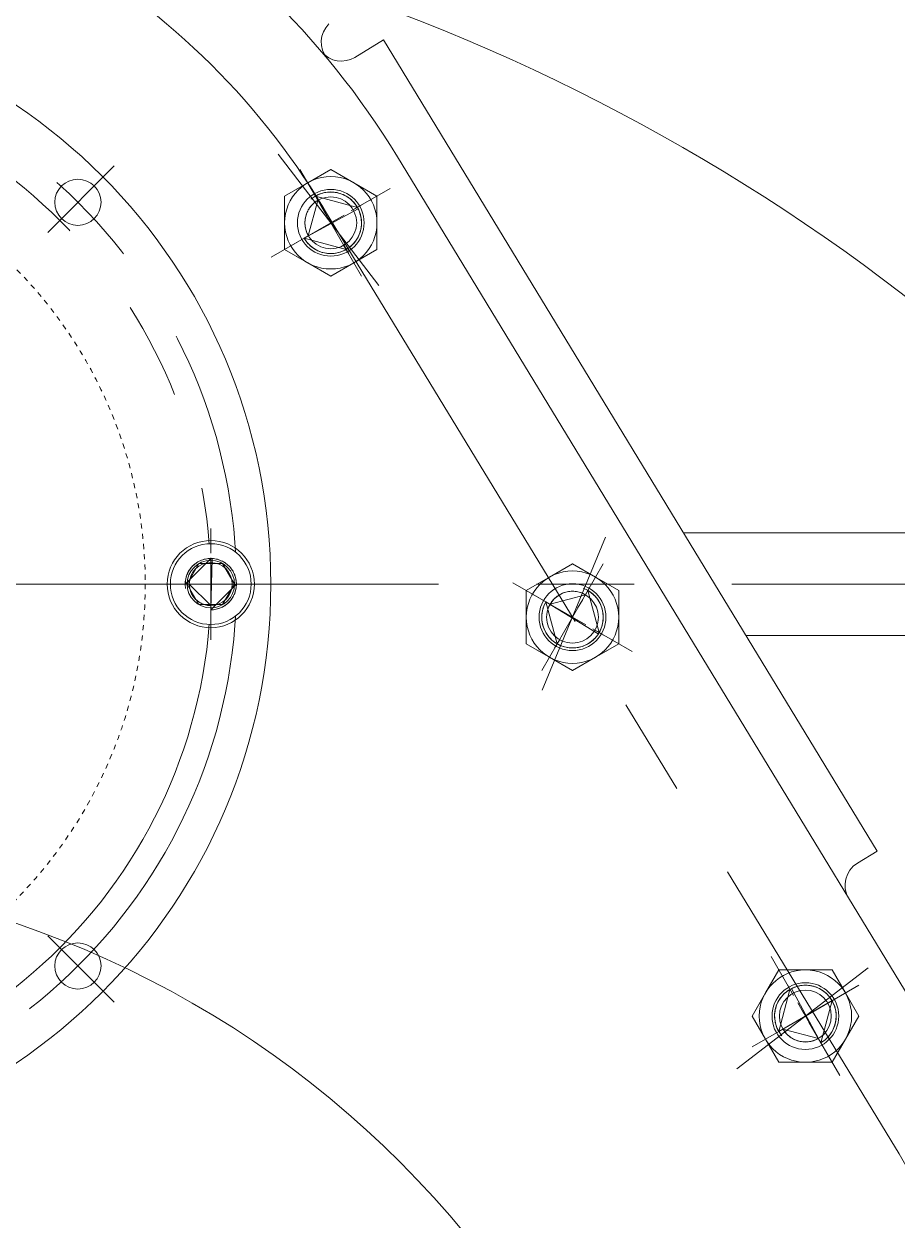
# Model space of a CAD drawing. Header units: inches. Extents: x 0 to 26418, y 0 to 20128.
# Drawn here: x 4127.4 to 4297.5, y 3852.9 to 4085.9 of the extents above; entities that cross this region are included whole.
import ezdxf

# ---------------------------------------------------------------- set-up
doc = ezdxf.new("R2010")
doc.units = ezdxf.units.IN
doc.header["$MEASUREMENT"] = 0
doc.set_wipeout_variables(frame=1)
for name, pattern in [('ACAD_ISO02W100', [15, 12, -3]), ('CENTER', [50.8, 31.75, -6.35, 6.35, -6.35]), ('点画线', [18, 12, -2, 2, -2]), ('虚线', [2, 1, -1])]:
    doc.linetypes.add(name, pattern=pattern)
for name, color, linetype, lineweight in [('CAXA1', 5, 'CENTER', 5), ('EB0', 7, 'Continuous', 5), ('中心线层', 5, 'CENTER', 5), ('细实线层', 7, 'Continuous', 5), ('虚线层', 6, 'ACAD_ISO02W100', 5)]:
    doc.layers.add(name, color=color, linetype=linetype, lineweight=lineweight)

msp = doc.modelspace()

# ---------------------------------------------------------------- linework, layer by layer
at = {"color": 7, "lineweight": 5}
for p, q in [((4197.41, 4082.8), (4191.82, 4079.39)), ((4197.41, 4082.8), (4293.61, 3924.77)), ((4200.18, 4059.99), (4311.22, 3877.59)), ((4187.16, 4057.56), (4178.16, 4052.36)), ((4182.66, 4054.96), (4187.16, 4057.56)), ((4187.16, 4057.56), (4187.16, 4057.56)), ((4187.16, 4057.56), (4191.66, 4054.96)), ((4196.16, 4052.36), (4187.16, 4057.56)), ((4178.16, 4052.36), (4182.66, 4054.96)), ((4182.66, 4054.96), (4182.66, 4054.96)), ((4191.66, 4054.96), (4191.66, 4054.96)), ((4191.66, 4054.96), (4196.16, 4052.36)), ((4178.16, 4047.17), (4178.16, 4052.36)), ((4178.16, 4052.36), (4178.16, 4052.36)), ((4178.16, 4052.36), (4178.16, 4041.97)), ((4184.44, 4052.51), (4184.16, 4052.36)), ((4184.63, 4051.54), (4184.16, 4052.36)), ((4184.16, 4052.36), (4192.36, 4050.17)), ((4184.16, 4052.36), (4190.16, 4041.97)), ((4184.72, 4052.65), (4184.44, 4052.51)), ((4185.01, 4052.77), (4184.72, 4052.65)), ((4185.31, 4052.87), (4185.01, 4052.77)), ((4185.61, 4052.96), (4185.31, 4052.87)), ((4185.91, 4053.04), (4185.61, 4052.96)), ((4186.22, 4053.09), (4185.91, 4053.04)), ((4186.53, 4053.13), (4186.22, 4053.09)), ((4186.85, 4053.16), (4186.53, 4053.13)), ((4187.16, 4053.17), (4186.85, 4053.16)), ((4187.47, 4053.16), (4187.16, 4053.17)), ((4187.79, 4053.13), (4187.47, 4053.16)), ((4188.1, 4053.09), (4187.79, 4053.13)), ((4188.41, 4053.04), (4188.1, 4053.09)), ((4188.71, 4052.96), (4188.41, 4053.04)), ((4189.01, 4052.87), (4188.71, 4052.96)), ((4189.31, 4052.77), (4189.01, 4052.87)), ((4189.6, 4052.65), (4189.31, 4052.77)), ((4189.88, 4052.51), (4189.6, 4052.65)), ((4190.16, 4052.36), (4189.88, 4052.51)), ((4190.43, 4052.2), (4190.16, 4052.36)), ((4190.69, 4052.02), (4190.43, 4052.2)), ((4190.94, 4051.83), (4190.69, 4052.02)), ((4191.18, 4051.62), (4190.94, 4051.83)), ((4196.16, 4052.36), (4196.16, 4052.36)), ((4196.16, 4052.36), (4196.16, 4047.17)), ((4196.16, 4041.97), (4196.16, 4052.36)), ((4192.51, 4049.89), (4181.96, 4044.17)), ((4182.66, 4049.46), (4182.54, 4049.22)), ((4182.78, 4049.69), (4182.66, 4049.46)), ((4182.78, 4044.64), (4184.63, 4051.54)), ((4182.78, 4044.64), (4184.63, 4051.54)), ((4182.92, 4049.92), (4182.78, 4049.69)), ((4183.07, 4050.14), (4182.92, 4049.92)), ((4183.23, 4050.35), (4183.07, 4050.14)), ((4183.41, 4050.55), (4183.23, 4050.35)), ((4183.59, 4050.74), (4183.41, 4050.55)), ((4183.78, 4050.92), (4183.59, 4050.74)), ((4183.98, 4051.09), (4183.78, 4050.92)), ((4184.19, 4051.25), (4183.98, 4051.09)), ((4184.41, 4051.4), (4184.19, 4051.25)), ((4184.63, 4051.54), (4184.41, 4051.4)), ((4191.4, 4051.41), (4191.18, 4051.62)), ((4191.62, 4051.18), (4191.4, 4051.41)), ((4191.82, 4050.94), (4191.62, 4051.18)), ((4192.01, 4050.69), (4191.82, 4050.94)), ((4192.19, 4050.43), (4192.01, 4050.69)), ((4192.36, 4050.17), (4192.19, 4050.43)), ((4192.64, 4049.61), (4192.51, 4049.89)), ((4192.76, 4049.32), (4192.64, 4049.61)), ((4178.16, 4041.97), (4178.16, 4047.17)), ((4178.16, 4047.17), (4178.16, 4047.17)), ((4182.14, 4047.69), (4182.11, 4047.43)), ((4182.11, 4047.43), (4182.11, 4047.17)), ((4182.11, 4047.17), (4182.11, 4046.9)), ((4182.17, 4047.96), (4182.14, 4047.69)), ((4182.22, 4048.22), (4182.17, 4047.96)), ((4182.28, 4048.47), (4182.22, 4048.22)), ((4182.36, 4048.73), (4182.28, 4048.47)), ((4182.44, 4048.98), (4182.36, 4048.73)), ((4182.54, 4049.22), (4182.44, 4048.98)), ((4192.87, 4049.02), (4192.76, 4049.32)), ((4192.96, 4048.72), (4192.87, 4049.02)), ((4193.03, 4048.41), (4192.96, 4048.72)), ((4193.09, 4048.1), (4193.03, 4048.41)), ((4193.13, 4047.79), (4193.09, 4048.1)), ((4193.15, 4047.48), (4193.13, 4047.79)), ((4193.16, 4047.17), (4193.15, 4047.48)), ((4193.15, 4046.85), (4193.16, 4047.17)), ((4196.16, 4047.17), (4196.16, 4047.17)), ((4196.16, 4047.17), (4196.16, 4041.97)), ((4182.11, 4046.9), (4182.14, 4046.64)), ((4182.14, 4046.64), (4182.17, 4046.38)), ((4182.17, 4046.38), (4182.22, 4046.12)), ((4182.22, 4046.12), (4182.28, 4045.86)), ((4182.28, 4045.86), (4182.36, 4045.6)), ((4182.36, 4045.6), (4182.44, 4045.36)), ((4182.44, 4045.36), (4182.54, 4045.11)), ((4182.54, 4045.11), (4182.66, 4044.87)), ((4182.66, 4044.87), (4182.78, 4044.64)), ((4192.51, 4044.44), (4192.64, 4044.73)), ((4192.64, 4044.73), (4192.76, 4045.02)), ((4192.76, 4045.02), (4192.87, 4045.31)), ((4192.87, 4045.31), (4192.96, 4045.61)), ((4192.96, 4045.61), (4193.03, 4045.92)), ((4193.03, 4045.92), (4193.09, 4046.23)), ((4193.09, 4046.23), (4193.13, 4046.54)), ((4193.13, 4046.54), (4193.15, 4046.85)), ((4181.96, 4044.17), (4182.78, 4044.64)), ((4181.96, 4044.17), (4182.13, 4043.9)), ((4190.16, 4041.97), (4181.96, 4044.17)), ((4182.13, 4043.9), (4182.31, 4043.64)), ((4182.31, 4043.64), (4182.5, 4043.39)), ((4182.5, 4043.39), (4182.7, 4043.15)), ((4182.7, 4043.15), (4182.92, 4042.92)), ((4182.92, 4042.92), (4183.15, 4042.71)), ((4183.15, 4042.71), (4183.38, 4042.5)), ((4183.38, 4042.5), (4183.63, 4042.31)), ((4190.69, 4042.31), (4190.94, 4042.5)), ((4190.94, 4042.5), (4191.18, 4042.71)), ((4191.18, 4042.71), (4191.4, 4042.92)), ((4191.4, 4042.92), (4191.62, 4043.15)), ((4191.62, 4043.15), (4191.82, 4043.39)), ((4191.82, 4043.39), (4192.01, 4043.64)), ((4192.01, 4043.64), (4192.19, 4043.9)), ((4192.19, 4043.9), (4192.36, 4044.17)), ((4192.36, 4044.17), (4192.51, 4044.44)), ((4182.66, 4039.37), (4178.16, 4041.97)), ((4178.16, 4041.97), (4178.16, 4041.97)), ((4178.16, 4041.97), (4187.16, 4036.77)), ((4183.63, 4042.31), (4183.89, 4042.13)), ((4183.89, 4042.13), (4184.16, 4041.97)), ((4184.16, 4041.97), (4184.44, 4041.82)), ((4184.44, 4041.82), (4184.72, 4041.68)), ((4184.72, 4041.68), (4185.01, 4041.56)), ((4185.01, 4041.56), (4185.31, 4041.46)), ((4185.31, 4041.46), (4185.61, 4041.37)), ((4185.61, 4041.37), (4185.91, 4041.3)), ((4185.91, 4041.3), (4186.22, 4041.24)), ((4186.22, 4041.24), (4186.53, 4041.2)), ((4186.53, 4041.2), (4186.85, 4041.17)), ((4186.85, 4041.17), (4187.16, 4041.17)), ((4187.16, 4036.77), (4196.16, 4041.97)), ((4187.16, 4041.17), (4187.47, 4041.17)), ((4187.47, 4041.17), (4187.79, 4041.2)), ((4187.79, 4041.2), (4188.1, 4041.24)), ((4188.1, 4041.24), (4188.41, 4041.3)), ((4188.41, 4041.3), (4188.71, 4041.37)), ((4188.71, 4041.37), (4189.01, 4041.46)), ((4189.01, 4041.46), (4189.31, 4041.56)), ((4189.31, 4041.56), (4189.6, 4041.68)), ((4189.6, 4041.68), (4189.88, 4041.82)), ((4189.88, 4041.82), (4190.16, 4041.97)), ((4190.16, 4041.97), (4190.43, 4042.13)), ((4190.43, 4042.13), (4190.69, 4042.31)), ((4196.16, 4041.97), (4191.66, 4039.37)), ((4196.16, 4041.97), (4196.16, 4041.97)), ((4187.16, 4036.77), (4182.66, 4039.37)), ((4182.66, 4039.37), (4182.66, 4039.37)), ((4191.66, 4039.37), (4187.16, 4036.77)), ((4187.16, 4036.77), (4187.16, 4036.77)), ((4463.15, 3986.79), (4255.86, 3986.79)), ((4234.26, 3980.75), (4225.26, 3975.55)), ((4229.76, 3978.15), (4234.26, 3980.75)), ((4234.26, 3980.75), (4234.26, 3980.75)), ((4234.26, 3980.75), (4238.76, 3978.15)), ((4243.26, 3975.55), (4234.26, 3980.75)), ((4225.26, 3975.55), (4229.76, 3978.15)), ((4229.76, 3978.15), (4229.76, 3978.15)), ((4238.76, 3978.15), (4238.76, 3978.15)), ((4238.76, 3978.15), (4243.26, 3975.55)), ((4225.26, 3970.35), (4225.26, 3975.55)), ((4225.26, 3975.55), (4225.26, 3975.55)), ((4225.26, 3975.55), (4225.26, 3965.16)), ((4237.26, 3975.55), (4231.26, 3965.16)), ((4231.97, 3974.86), (4231.74, 3974.73)), ((4232.21, 3974.97), (4231.97, 3974.86)), ((4232.45, 3975.07), (4232.21, 3974.97)), ((4232.7, 3975.16), (4232.45, 3975.07)), ((4232.95, 3975.23), (4232.7, 3975.16)), ((4233.21, 3975.3), (4232.95, 3975.23)), ((4233.47, 3975.34), (4233.21, 3975.3)), ((4233.73, 3975.38), (4233.47, 3975.34)), ((4234, 3975.4), (4233.73, 3975.38)), ((4234.26, 3975.41), (4234, 3975.4)), ((4234.53, 3975.4), (4234.26, 3975.41)), ((4234.79, 3975.38), (4234.53, 3975.4)), ((4235.05, 3975.34), (4234.79, 3975.38)), ((4235.31, 3975.3), (4235.05, 3975.34)), ((4235.57, 3975.23), (4235.31, 3975.3)), ((4235.82, 3975.16), (4235.57, 3975.23)), ((4236.07, 3975.07), (4235.82, 3975.16)), ((4236.32, 3974.97), (4236.07, 3975.07)), ((4236.56, 3974.86), (4236.32, 3974.97)), ((4236.79, 3974.73), (4236.56, 3974.86)), ((4236.79, 3974.73), (4237.26, 3975.55)), ((4237.26, 3975.55), (4239.46, 3967.35)), ((4237.53, 3975.39), (4237.26, 3975.55)), ((4237.79, 3975.21), (4237.53, 3975.39)), ((4238.04, 3975.02), (4237.79, 3975.21)), ((4238.28, 3974.81), (4238.04, 3975.02)), ((4238.5, 3974.6), (4238.28, 3974.81)), ((4243.26, 3975.55), (4243.26, 3975.55)), ((4243.26, 3975.55), (4243.26, 3970.35)), ((4243.26, 3965.16), (4243.26, 3975.55)), ((4228.66, 3972.5), (4228.56, 3972.21)), ((4228.78, 3972.79), (4228.66, 3972.5)), ((4228.92, 3973.08), (4228.78, 3972.79)), ((4229.07, 3973.35), (4228.92, 3973.08)), ((4231.26, 3965.16), (4229.07, 3973.35)), ((4229.07, 3973.35), (4229.89, 3972.88)), ((4239.29, 3967.09), (4229.07, 3973.35)), ((4229.89, 3972.88), (4236.79, 3974.73)), ((4229.89, 3972.88), (4236.79, 3974.73)), ((4230.02, 3973.11), (4229.89, 3972.88)), ((4230.17, 3973.32), (4230.02, 3973.11)), ((4230.34, 3973.53), (4230.17, 3973.32)), ((4230.51, 3973.73), (4230.34, 3973.53)), ((4230.69, 3973.93), (4230.51, 3973.73)), ((4230.88, 3974.11), (4230.69, 3973.93)), ((4231.08, 3974.28), (4230.88, 3974.11)), ((4231.29, 3974.44), (4231.08, 3974.28)), ((4231.51, 3974.59), (4231.29, 3974.44)), ((4231.74, 3974.73), (4231.51, 3974.59)), ((4238.72, 3974.37), (4238.5, 3974.6)), ((4238.93, 3974.13), (4238.72, 3974.37)), ((4239.12, 3973.88), (4238.93, 3974.13)), ((4239.29, 3973.62), (4239.12, 3973.88)), ((4239.46, 3973.35), (4239.29, 3973.62)), ((4239.61, 3973.08), (4239.46, 3973.35)), ((4239.74, 3972.79), (4239.61, 3973.08)), ((4239.86, 3972.5), (4239.74, 3972.79)), ((4239.97, 3972.21), (4239.86, 3972.5)), ((4225.26, 3965.16), (4225.26, 3970.35)), ((4225.26, 3970.35), (4225.26, 3970.35)), ((4228.27, 3970.67), (4228.26, 3970.35)), ((4228.26, 3970.35), (4228.27, 3970.04)), ((4228.3, 3970.98), (4228.27, 3970.67)), ((4228.34, 3971.29), (4228.3, 3970.98)), ((4228.39, 3971.6), (4228.34, 3971.29)), ((4228.47, 3971.91), (4228.39, 3971.6)), ((4228.56, 3972.21), (4228.47, 3971.91)), ((4240.06, 3971.91), (4239.97, 3972.21)), ((4240.13, 3971.6), (4240.06, 3971.91)), ((4240.19, 3971.29), (4240.13, 3971.6)), ((4240.23, 3970.98), (4240.19, 3971.29)), ((4240.25, 3970.67), (4240.23, 3970.98)), ((4240.26, 3970.35), (4240.25, 3970.67)), ((4240.25, 3970.04), (4240.26, 3970.35)), ((4243.26, 3970.35), (4243.26, 3970.35)), ((4243.26, 3970.35), (4243.26, 3965.16)), ((4228.27, 3970.04), (4228.3, 3969.73)), ((4228.3, 3969.73), (4228.34, 3969.41)), ((4228.34, 3969.41), (4228.39, 3969.11)), ((4228.39, 3969.11), (4228.47, 3968.8)), ((4228.47, 3968.8), (4228.56, 3968.5)), ((4228.56, 3968.5), (4228.66, 3968.2)), ((4228.66, 3968.2), (4228.78, 3967.91)), ((4228.78, 3967.91), (4228.92, 3967.63)), ((4239.61, 3967.63), (4239.74, 3967.91)), ((4239.74, 3967.91), (4239.86, 3968.2)), ((4239.86, 3968.2), (4239.97, 3968.5)), ((4239.97, 3968.5), (4240.06, 3968.8)), ((4240.06, 3968.8), (4240.13, 3969.11)), ((4240.13, 3969.11), (4240.19, 3969.41)), ((4240.19, 3969.41), (4240.23, 3969.73)), ((4240.23, 3969.73), (4240.25, 3970.04)), ((4228.92, 3967.63), (4229.07, 3967.35)), ((4229.07, 3967.35), (4229.23, 3967.09)), ((4229.23, 3967.09), (4229.41, 3966.83)), ((4229.41, 3966.83), (4229.6, 3966.58)), ((4229.6, 3966.58), (4229.8, 3966.34)), ((4229.8, 3966.34), (4230.02, 3966.11)), ((4230.02, 3966.11), (4230.25, 3965.89)), ((4230.25, 3965.89), (4230.49, 3965.69)), ((4230.49, 3965.69), (4230.74, 3965.5)), ((4230.74, 3965.5), (4230.99, 3965.32)), ((4237.53, 3965.32), (4237.79, 3965.5)), ((4237.79, 3965.5), (4238.04, 3965.69)), ((4238.04, 3965.69), (4238.28, 3965.89)), ((4238.28, 3965.89), (4238.5, 3966.11)), ((4238.5, 3966.11), (4238.72, 3966.34)), ((4238.72, 3966.34), (4238.93, 3966.58)), ((4238.93, 3966.58), (4239.12, 3966.83)), ((4239.12, 3966.83), (4239.29, 3967.09)), ((4239.46, 3967.35), (4239.61, 3967.63)), ((4463.15, 3966.79), (4268.04, 3966.79)), ((4229.76, 3962.56), (4225.26, 3965.16)), ((4225.26, 3965.16), (4225.26, 3965.16)), ((4225.26, 3965.16), (4234.26, 3959.96)), ((4230.99, 3965.32), (4231.26, 3965.16)), ((4231.26, 3965.16), (4231.54, 3965.01)), ((4231.54, 3965.01), (4231.82, 3964.87)), ((4231.82, 3964.87), (4232.11, 3964.75)), ((4232.11, 3964.75), (4232.41, 3964.65)), ((4232.41, 3964.65), (4232.71, 3964.56)), ((4232.71, 3964.56), (4233.01, 3964.48)), ((4233.01, 3964.48), (4233.32, 3964.43)), ((4233.32, 3964.43), (4233.64, 3964.39)), ((4233.64, 3964.39), (4233.95, 3964.36)), ((4233.95, 3964.36), (4234.26, 3964.35)), ((4234.26, 3959.96), (4243.26, 3965.16)), ((4234.26, 3964.35), (4234.58, 3964.36)), ((4234.58, 3964.36), (4234.89, 3964.39)), ((4234.89, 3964.39), (4235.2, 3964.43)), ((4235.2, 3964.43), (4235.51, 3964.48)), ((4235.51, 3964.48), (4235.82, 3964.56)), ((4235.82, 3964.56), (4236.12, 3964.65)), ((4236.12, 3964.65), (4236.41, 3964.75)), ((4236.41, 3964.75), (4236.7, 3964.87)), ((4236.7, 3964.87), (4236.99, 3965.01)), ((4236.99, 3965.01), (4237.26, 3965.16)), ((4237.26, 3965.16), (4237.53, 3965.32)), ((4243.26, 3965.16), (4238.76, 3962.56)), ((4243.26, 3965.16), (4243.26, 3965.16)), ((4234.26, 3959.96), (4229.76, 3962.56)), ((4238.76, 3962.56), (4234.26, 3959.96)), ((4238.76, 3962.56), (4238.76, 3962.56)), ((4234.26, 3959.96), (4234.26, 3959.96)), ((4293.61, 3924.77), (4289.77, 3922.44)), ((4274.45, 3901.66), (4269.25, 3892.66)), ((4271.85, 3897.16), (4274.45, 3901.66)), ((4274.45, 3901.66), (4274.45, 3901.66)), ((4274.45, 3901.66), (4279.64, 3901.66)), ((4284.84, 3901.66), (4274.45, 3901.66)), ((4279.64, 3901.66), (4279.64, 3901.66)), ((4279.64, 3901.66), (4284.84, 3901.66)), ((4284.84, 3901.66), (4284.84, 3901.66)), ((4284.84, 3901.66), (4287.44, 3897.16)), ((4290.04, 3892.66), (4284.84, 3901.66)), ((4277.2, 3898.14), (4276.92, 3898)), ((4276.92, 3898), (4282.64, 3887.46)), ((4277.49, 3898.26), (4277.2, 3898.14)), ((4277.79, 3898.36), (4277.49, 3898.26)), ((4278.09, 3898.45), (4277.79, 3898.36)), ((4278.4, 3898.53), (4278.09, 3898.45)), ((4278.71, 3898.58), (4278.4, 3898.53)), ((4279.02, 3898.62), (4278.71, 3898.58)), ((4279.33, 3898.65), (4279.02, 3898.62)), ((4279.64, 3898.66), (4279.33, 3898.65)), ((4279.96, 3898.65), (4279.64, 3898.66)), ((4280.27, 3898.62), (4279.96, 3898.65)), ((4280.58, 3898.58), (4280.27, 3898.62)), ((4280.89, 3898.53), (4280.58, 3898.58)), ((4281.2, 3898.45), (4280.89, 3898.53)), ((4281.5, 3898.36), (4281.2, 3898.45)), ((4281.79, 3898.26), (4281.5, 3898.36)), ((4282.08, 3898.14), (4281.79, 3898.26)), ((4282.37, 3898), (4282.08, 3898.14)), ((4282.64, 3897.85), (4282.37, 3898)), ((4269.25, 3892.66), (4271.85, 3897.16)), ((4271.85, 3897.16), (4271.85, 3897.16)), ((4274.45, 3895.66), (4274.3, 3895.38)), ((4274.45, 3889.66), (4276.64, 3897.85)), ((4274.61, 3895.92), (4274.45, 3895.66)), ((4274.45, 3889.66), (4284.84, 3895.66)), ((4274.79, 3896.18), (4274.61, 3895.92)), ((4274.98, 3896.43), (4274.79, 3896.18)), ((4275.19, 3896.67), (4274.98, 3896.43)), ((4275.4, 3896.9), (4275.19, 3896.67)), ((4275.63, 3897.12), (4275.4, 3896.9)), ((4275.87, 3897.32), (4275.63, 3897.12)), ((4276.12, 3897.51), (4275.87, 3897.32)), ((4276.38, 3897.69), (4276.12, 3897.51)), ((4276.64, 3897.85), (4276.38, 3897.69)), ((4282.91, 3897.69), (4282.64, 3897.85)), ((4284.84, 3895.66), (4282.64, 3887.46)), ((4283.17, 3897.51), (4282.91, 3897.69)), ((4283.42, 3897.32), (4283.17, 3897.51)), ((4283.66, 3897.12), (4283.42, 3897.32)), ((4283.89, 3896.9), (4283.66, 3897.12)), ((4284.1, 3896.67), (4283.89, 3896.9)), ((4284.31, 3896.43), (4284.1, 3896.67)), ((4284.5, 3896.18), (4284.31, 3896.43)), ((4284.68, 3895.92), (4284.5, 3896.18)), ((4284.84, 3895.66), (4284.68, 3895.92)), ((4284.99, 3895.38), (4284.84, 3895.66)), ((4287.44, 3897.16), (4290.04, 3892.66)), ((4273.68, 3893.28), (4273.65, 3892.97)), ((4273.72, 3893.59), (4273.68, 3893.28)), ((4273.78, 3893.9), (4273.72, 3893.59)), ((4273.85, 3894.21), (4273.78, 3893.9)), ((4273.94, 3894.51), (4273.85, 3894.21)), ((4274.04, 3894.81), (4273.94, 3894.51)), ((4274.16, 3895.1), (4274.04, 3894.81)), ((4274.3, 3895.38), (4274.16, 3895.1)), ((4285.13, 3895.1), (4284.99, 3895.38)), ((4285.25, 3894.81), (4285.13, 3895.1)), ((4285.35, 3894.51), (4285.25, 3894.81)), ((4285.44, 3894.21), (4285.35, 3894.51)), ((4285.51, 3893.9), (4285.44, 3894.21)), ((4285.57, 3893.59), (4285.51, 3893.9)), ((4285.61, 3893.28), (4285.57, 3893.59)), ((4285.64, 3892.97), (4285.61, 3893.28)), ((4271.85, 3888.16), (4269.25, 3892.66)), ((4269.25, 3892.66), (4269.25, 3892.66)), ((4269.25, 3892.66), (4274.45, 3883.66)), ((4273.65, 3892.97), (4273.64, 3892.66)), ((4273.64, 3892.66), (4273.65, 3892.34)), ((4273.65, 3892.34), (4273.68, 3892.03)), ((4273.68, 3892.03), (4273.72, 3891.72)), ((4273.72, 3891.72), (4273.78, 3891.41)), ((4273.78, 3891.41), (4273.85, 3891.1)), ((4273.85, 3891.1), (4273.94, 3890.8)), ((4284.84, 3883.66), (4290.04, 3892.66)), ((4285.35, 3890.8), (4285.44, 3891.1)), ((4285.44, 3891.1), (4285.51, 3891.41)), ((4285.51, 3891.41), (4285.57, 3891.72)), ((4285.57, 3891.72), (4285.61, 3892.03)), ((4285.61, 3892.03), (4285.64, 3892.34)), ((4285.64, 3892.66), (4285.64, 3892.97)), ((4285.64, 3892.34), (4285.64, 3892.66)), ((4290.04, 3892.66), (4287.44, 3888.16)), ((4290.04, 3892.66), (4290.04, 3892.66)), ((4273.94, 3890.8), (4274.04, 3890.51)), ((4274.04, 3890.51), (4274.16, 3890.22)), ((4274.16, 3890.22), (4274.3, 3889.93)), ((4274.3, 3889.93), (4274.45, 3889.66)), ((4275.27, 3890.13), (4274.45, 3889.66)), ((4282.17, 3888.28), (4275.27, 3890.13)), ((4275.27, 3890.13), (4275.41, 3889.9)), ((4282.17, 3888.28), (4275.27, 3890.13)), ((4275.41, 3889.9), (4275.56, 3889.69)), ((4275.56, 3889.69), (4275.72, 3889.48)), ((4275.72, 3889.48), (4275.89, 3889.28)), ((4275.89, 3889.28), (4276.07, 3889.08)), ((4276.07, 3889.08), (4276.26, 3888.9)), ((4276.26, 3888.9), (4276.46, 3888.73)), ((4276.46, 3888.73), (4276.67, 3888.57)), ((4276.67, 3888.57), (4276.89, 3888.42)), ((4283.89, 3888.41), (4284.1, 3888.64)), ((4284.1, 3888.64), (4284.31, 3888.88)), ((4284.31, 3888.88), (4284.5, 3889.13)), ((4284.5, 3889.13), (4284.68, 3889.39)), ((4284.68, 3889.39), (4284.84, 3889.66)), ((4284.84, 3889.66), (4284.99, 3889.93)), ((4284.99, 3889.93), (4285.13, 3890.22)), ((4285.13, 3890.22), (4285.25, 3890.51)), ((4285.25, 3890.51), (4285.35, 3890.8)), ((4274.45, 3883.66), (4271.85, 3888.16)), ((4271.85, 3888.16), (4271.85, 3888.16)), ((4276.89, 3888.42), (4277.12, 3888.28)), ((4277.12, 3888.28), (4277.35, 3888.15)), ((4277.35, 3888.15), (4277.59, 3888.04)), ((4277.59, 3888.04), (4277.83, 3887.94)), ((4277.83, 3887.94), (4278.08, 3887.85)), ((4278.08, 3887.85), (4278.34, 3887.78)), ((4278.34, 3887.78), (4278.59, 3887.71)), ((4278.59, 3887.71), (4278.85, 3887.67)), ((4278.85, 3887.67), (4279.12, 3887.63)), ((4279.12, 3887.63), (4279.38, 3887.61)), ((4279.38, 3887.61), (4279.64, 3887.6)), ((4279.64, 3887.6), (4279.91, 3887.61)), ((4279.91, 3887.61), (4280.17, 3887.63)), ((4280.17, 3887.63), (4280.43, 3887.67)), ((4280.43, 3887.67), (4280.69, 3887.71)), ((4280.69, 3887.71), (4280.95, 3887.78)), ((4280.95, 3887.78), (4281.21, 3887.85)), ((4281.21, 3887.85), (4281.46, 3887.94)), ((4281.46, 3887.94), (4281.7, 3888.04)), ((4281.7, 3888.04), (4281.94, 3888.15)), ((4281.94, 3888.15), (4282.17, 3888.28)), ((4282.64, 3887.46), (4282.17, 3888.28)), ((4282.64, 3887.46), (4282.91, 3887.62)), ((4282.91, 3887.62), (4283.17, 3887.8)), ((4283.17, 3887.8), (4283.42, 3887.99)), ((4283.42, 3887.99), (4283.66, 3888.2)), ((4283.66, 3888.2), (4283.89, 3888.41)), ((4287.44, 3888.16), (4284.84, 3883.66)), ((4287.44, 3888.16), (4287.44, 3888.16)), ((4279.64, 3883.66), (4274.45, 3883.66)), ((4274.45, 3883.66), (4274.45, 3883.66)), ((4274.45, 3883.66), (4284.84, 3883.66)), ((4284.84, 3883.66), (4279.64, 3883.66)), ((4279.64, 3883.66), (4279.64, 3883.66)), ((4284.84, 3883.66), (4284.84, 3883.66))]:
    msp.add_line(p, q, dxfattribs=at)
for centre, radius in [((4137.89, 4051.16), 4.5), ((4187.16, 4047.17), 9), ((4187.16, 4047.17), 6.5), ((4187.16, 4047.17), 5.05), ((4234.26, 3970.35), 9), ((4234.26, 3970.35), 6.5), ((4234.26, 3970.35), 5.05), ((4063.52, 3726.75), 194.17), ((4137.89, 3902.41), 4.5), ((4279.64, 3892.66), 9), ((4279.64, 3892.66), 6.5), ((4279.64, 3892.66), 5.05)]:
    msp.add_circle(centre, radius, dxfattribs=at)
for centre, radius, start, end in [((4063.51, 3976.79), 160, 31.3333, 148.6688), ((4190.31, 4082.37), 5, 135, 219.7841), ((4189.22, 4083.66), 5, 220.3713, 301.3312), ((4292.37, 3918.16), 5, 121.3312, 211.3312), ((4063.52, 3726.79), 290, 148.6687, 31.3333)]:
    msp.add_arc(centre, radius, start, end, dxfattribs=at)
at = {"layer": 'CAXA1', "linetype": 'CENTER', "lineweight": 5, "ltscale": 3}
for p, q in [((4176.88, 4060.56), (4196.53, 4034.96)), ((4132.04, 4045.31), (4144.96, 4058.24)), ((4185.23, 4050.89), (4296.28, 3868.49)), ((4240.72, 3985.95), (4228.37, 3956.14)), ((4147.28, 3976.79), (4170.28, 3976.79)), ((4147.28, 3976.79), (4170.28, 3976.79)), ((4132.04, 3908.26), (4144.96, 3895.34)), ((4266.25, 3882.38), (4291.85, 3902.02))]:
    msp.add_line(p, q, dxfattribs=at)
for radius in [565, 105, 100]:
    msp.add_circle((4063.78, 3976.79), radius, dxfattribs=at)
for centre, radius, start, end in [((4063.51, 3976.79), 142.5, 29.0169, 150.3573), ((4063.51, 3976.79), 142.5, 26.7605, 27.6164), ((4063.52, 3726.79), 272.5, 148.6693, 31.3334)]:
    msp.add_arc(centre, radius, start, end, dxfattribs=at)
at = {"layer": '中心线层', "color": 7, "linetype": '点画线', "lineweight": 5}
for p, q in [((4193.16, 4036.77), (4181.16, 4057.56)), ((4182.66, 4054.96), (4191.66, 4039.37)), ((4175.56, 4040.47), (4198.76, 4053.86)), ((4179.37, 4042.67), (4194.95, 4051.67)), ((4228.26, 3959.96), (4240.26, 3980.75)), ((4238.76, 3978.15), (4229.76, 3962.56)), ((4222.66, 3977.05), (4245.86, 3963.66)), ((4226.47, 3974.85), (4242.06, 3965.85)), ((4286.34, 3881.06), (4272.95, 3904.25)), ((4284.14, 3884.86), (4275.14, 3900.45)), ((4290.04, 3898.66), (4269.25, 3886.66)), ((4271.85, 3888.16), (4287.44, 3897.16))]:
    msp.add_line(p, q, dxfattribs=at)
at = {"layer": '细实线层', "color": 7, "lineweight": 5}
for centre, start, end in [((4187.16, 4047.17), 210, 130), ((4234.26, 3970.35), 150, 70), ((4279.64, 3892.66), 300, 220)]:
    msp.add_arc(centre, 6, start, end, dxfattribs=at)
at = {"layer": '虚线层', "color": 7, "linetype": '虚线', "lineweight": 5}
msp.add_circle((4063.51, 3976.79), 87.5, dxfattribs=at)

# ---------------------------------------------------------------- next in the draw order: wipeouts: each hides what was drawn before it
at = {"color": 7, "lineweight": 5}
msp.add_wipeout([(4163.78, 3968.92), (4164.19, 3968.93), (4164.6, 3968.96), (4165.01, 3969.02), (4165.41, 3969.09), (4165.81, 3969.19), (4166.21, 3969.31), (4166.6, 3969.44), (4166.98, 3969.6), (4167.35, 3969.78), (4167.71, 3969.97), (4168.06, 3970.19), (4168.4, 3970.42), (4168.73, 3970.67), (4169.04, 3970.94), (4169.34, 3971.22), (4169.62, 3971.52), (4169.89, 3971.84), (4170.14, 3972.16), (4170.37, 3972.5), (4170.59, 3972.85), (4170.79, 3973.22), (4170.96, 3973.59), (4171.12, 3973.97), (4171.26, 3974.36), (4171.38, 3974.75), (4171.47, 3975.15), (4171.55, 3975.56), (4171.6, 3975.96), (4171.63, 3976.37), (4171.64, 3976.79), (4155.91, 3976.79), (4155.92, 3976.37), (4155.96, 3975.96), (4156.01, 3975.56), (4156.09, 3975.15), (4156.18, 3974.75), (4156.3, 3974.36), (4156.44, 3973.97), (4156.59, 3973.59), (4156.77, 3973.22), (4156.97, 3972.85), (4157.18, 3972.5), (4157.42, 3972.16), (4157.67, 3971.84), (4157.93, 3971.52), (4158.22, 3971.22), (4158.52, 3970.94), (4158.83, 3970.67), (4159.16, 3970.42), (4159.49, 3970.19), (4159.85, 3969.97), (4160.21, 3969.78), (4160.58, 3969.6), (4160.96, 3969.44), (4161.35, 3969.31), (4161.74, 3969.19), (4162.14, 3969.09), (4162.55, 3969.02), (4162.96, 3968.96), (4163.37, 3968.93), (4163.78, 3968.92), (4163.78, 3984.65), (4163.37, 3984.64), (4162.96, 3984.61), (4162.55, 3984.55), (4162.14, 3984.48), (4161.74, 3984.38), (4161.35, 3984.27), (4160.96, 3984.13), (4160.58, 3983.97), (4160.21, 3983.79), (4159.85, 3983.6), (4159.49, 3983.38), (4159.16, 3983.15), (4158.83, 3982.9), (4158.52, 3982.63), (4158.22, 3982.35), (4157.93, 3982.05), (4157.67, 3981.74), (4157.42, 3981.41), (4157.18, 3981.07), (4156.97, 3980.72), (4156.77, 3980.36), (4156.59, 3979.99), (4156.44, 3979.6), (4156.3, 3979.22), (4156.18, 3978.82), (4156.09, 3978.42), (4156.01, 3978.02), (4155.96, 3977.61), (4155.92, 3977.2), (4155.91, 3976.79), (4171.64, 3976.79), (4171.63, 3977.2), (4171.6, 3977.61), (4171.55, 3978.02), (4171.47, 3978.42), (4171.38, 3978.82), (4171.26, 3979.22), (4171.12, 3979.6), (4170.96, 3979.99), (4170.79, 3980.36), (4170.59, 3980.72), (4170.37, 3981.07), (4170.14, 3981.41), (4169.89, 3981.74), (4169.62, 3982.05), (4169.34, 3982.35), (4169.04, 3982.63), (4168.73, 3982.9), (4168.4, 3983.15), (4168.06, 3983.38), (4167.71, 3983.6), (4167.35, 3983.79), (4166.98, 3983.97), (4166.6, 3984.13), (4166.21, 3984.27), (4165.81, 3984.38), (4165.41, 3984.48), (4165.01, 3984.55), (4164.6, 3984.61), (4164.19, 3984.64)], dxfattribs=at)

# ---------------------------------------------------------------- next in the draw order: linework, layer by layer
for p, q in [((4158.78, 3976.79), (4163.78, 3981.79)), ((4163.26, 3981.76), (4163, 3981.72)), ((4163.52, 3981.78), (4163.26, 3981.76)), ((4163.78, 3981.79), (4163.52, 3981.78)), ((4164.04, 3981.78), (4163.78, 3971.79)), ((4164.3, 3981.76), (4164.04, 3981.78)), ((4164.56, 3981.72), (4164.3, 3981.76)), ((4159.58, 3979.51), (4159.45, 3979.29)), ((4159.73, 3979.73), (4159.58, 3979.51)), ((4159.89, 3979.93), (4159.73, 3979.73)), ((4160.06, 3980.13), (4159.89, 3979.93)), ((4160.24, 3980.32), (4160.06, 3980.13)), ((4160.43, 3980.5), (4160.24, 3980.32)), ((4160.63, 3980.67), (4160.43, 3980.5)), ((4160.84, 3980.83), (4160.63, 3980.67)), ((4161.06, 3980.98), (4160.84, 3980.83)), ((4161.28, 3981.12), (4161.06, 3980.98)), ((4161.51, 3981.24), (4161.28, 3981.12)), ((4161.74, 3981.35), (4161.51, 3981.24)), ((4161.99, 3981.45), (4161.74, 3981.35)), ((4162.23, 3981.54), (4161.99, 3981.45)), ((4162.48, 3981.62), (4162.23, 3981.54)), ((4162.74, 3981.68), (4162.48, 3981.62)), ((4163, 3981.72), (4162.74, 3981.68)), ((4164.82, 3981.68), (4164.56, 3981.72)), ((4165.07, 3981.62), (4164.82, 3981.68)), ((4165.32, 3981.54), (4165.07, 3981.62)), ((4165.57, 3981.45), (4165.32, 3981.54)), ((4165.81, 3981.35), (4165.57, 3981.45)), ((4166.05, 3981.24), (4165.81, 3981.35)), ((4166.28, 3981.12), (4166.05, 3981.24)), ((4166.5, 3980.98), (4166.28, 3981.12)), ((4166.72, 3980.83), (4166.5, 3980.98)), ((4166.92, 3980.67), (4166.72, 3980.83)), ((4167.12, 3980.5), (4166.92, 3980.67)), ((4167.31, 3980.32), (4167.12, 3980.5)), ((4167.49, 3980.13), (4167.31, 3980.32)), ((4167.66, 3979.93), (4167.49, 3980.13)), ((4167.82, 3979.73), (4167.66, 3979.93)), ((4167.97, 3979.51), (4167.82, 3979.73)), ((4168.11, 3979.29), (4167.97, 3979.51)), ((4158.81, 3977.31), (4158.79, 3977.05)), ((4158.84, 3977.57), (4158.81, 3977.31)), ((4158.89, 3977.83), (4158.84, 3977.57)), ((4158.95, 3978.08), (4158.89, 3977.83)), ((4159.02, 3978.33), (4158.95, 3978.08)), ((4159.11, 3978.58), (4159.02, 3978.33)), ((4159.21, 3978.82), (4159.11, 3978.58)), ((4159.32, 3979.06), (4159.21, 3978.82)), ((4159.45, 3979.29), (4159.32, 3979.06)), ((4168.23, 3979.06), (4168.11, 3979.29)), ((4168.35, 3978.82), (4168.23, 3979.06)), ((4168.45, 3978.58), (4168.35, 3978.82)), ((4168.53, 3978.33), (4168.45, 3978.58)), ((4168.61, 3978.08), (4168.53, 3978.33)), ((4168.67, 3977.83), (4168.61, 3978.08)), ((4168.72, 3977.57), (4168.67, 3977.83)), ((4168.75, 3977.31), (4168.72, 3977.57)), ((4168.77, 3977.05), (4168.75, 3977.31)), ((4158.79, 3977.05), (4158.78, 3976.79)), ((4159.59, 3976.79), (4158.78, 3976.79)), ((4158.78, 3976.79), (4168.78, 3976.79)), ((4163.78, 3972.6), (4159.59, 3976.79)), ((4159.59, 3976.79), (4159.6, 3976.57)), ((4163.78, 3972.6), (4159.59, 3976.79)), ((4159.6, 3976.57), (4159.61, 3976.35)), ((4159.61, 3976.35), (4159.64, 3976.13)), ((4159.64, 3976.13), (4159.68, 3975.92)), ((4159.68, 3975.92), (4159.73, 3975.7)), ((4159.73, 3975.7), (4159.8, 3975.49)), ((4159.8, 3975.49), (4159.87, 3975.29)), ((4159.87, 3975.29), (4159.95, 3975.08)), ((4159.95, 3975.08), (4160.05, 3974.88)), ((4160.05, 3974.88), (4160.15, 3974.69)), ((4168.78, 3976.79), (4163.78, 3971.79)), ((4168.35, 3974.75), (4168.45, 3974.99)), ((4168.45, 3974.99), (4168.53, 3975.24)), ((4168.53, 3975.24), (4168.61, 3975.49)), ((4168.61, 3975.49), (4168.67, 3975.75)), ((4168.67, 3975.75), (4168.72, 3976)), ((4168.72, 3976), (4168.75, 3976.26)), ((4168.75, 3976.26), (4168.77, 3976.52)), ((4168.78, 3976.79), (4168.77, 3977.05)), ((4168.77, 3976.52), (4168.78, 3976.79)), ((4160.15, 3974.69), (4160.27, 3974.51)), ((4160.27, 3974.51), (4160.39, 3974.32)), ((4160.39, 3974.32), (4160.52, 3974.15)), ((4160.52, 3974.15), (4160.67, 3973.98)), ((4160.67, 3973.98), (4160.82, 3973.82)), ((4160.82, 3973.82), (4160.98, 3973.67)), ((4160.98, 3973.67), (4161.14, 3973.53)), ((4161.14, 3973.53), (4161.32, 3973.4)), ((4161.32, 3973.4), (4161.5, 3973.27)), ((4161.5, 3973.27), (4161.68, 3973.16)), ((4161.68, 3973.16), (4161.88, 3973.05)), ((4161.88, 3973.05), (4162.07, 3972.96)), ((4162.07, 3972.96), (4162.28, 3972.88)), ((4162.28, 3972.88), (4162.48, 3972.8)), ((4162.48, 3972.8), (4162.69, 3972.74)), ((4162.69, 3972.74), (4162.91, 3972.69)), ((4162.91, 3972.69), (4163.12, 3972.65)), ((4163.12, 3972.65), (4163.34, 3972.62)), ((4163.34, 3972.62), (4163.56, 3972.6)), ((4163.56, 3972.6), (4163.78, 3972.6)), ((4163.78, 3971.79), (4163.78, 3972.6)), ((4166.05, 3972.33), (4166.28, 3972.46)), ((4166.28, 3972.46), (4166.5, 3972.59)), ((4166.5, 3972.59), (4166.72, 3972.74)), ((4166.72, 3972.74), (4166.92, 3972.9)), ((4166.92, 3972.9), (4167.12, 3973.07)), ((4167.12, 3973.07), (4167.31, 3973.25)), ((4167.31, 3973.25), (4167.49, 3973.44)), ((4167.49, 3973.44), (4167.66, 3973.64)), ((4167.66, 3973.64), (4167.82, 3973.85)), ((4167.82, 3973.85), (4167.97, 3974.06)), ((4167.97, 3974.06), (4168.11, 3974.29)), ((4168.11, 3974.29), (4168.23, 3974.52)), ((4168.23, 3974.52), (4168.35, 3974.75)), ((4163.78, 3971.79), (4164.04, 3971.79)), ((4164.04, 3971.79), (4164.3, 3971.81)), ((4164.3, 3971.81), (4164.56, 3971.85)), ((4164.56, 3971.85), (4164.82, 3971.9)), ((4164.82, 3971.9), (4165.07, 3971.96)), ((4165.07, 3971.96), (4165.32, 3972.03)), ((4165.32, 3972.03), (4165.57, 3972.12)), ((4165.57, 3972.12), (4165.81, 3972.22)), ((4165.81, 3972.22), (4166.05, 3972.33))]:
    msp.add_line(p, q, dxfattribs=at)
for centre, radius in [((4063.52, 3726.75), 386.26), ((4062.98, 3976.79), 112.5), ((4163.78, 3976.79), 8.5), ((4163.78, 3976.79), 4.19)]:
    msp.add_circle(centre, radius, dxfattribs=at)
for centre, radius, start, end in [((4063.78, 3976.79), 582.5, 301.35579, 238.58501), ((4063.25, 3976.79), 546, 303.5084, 236.556)]:
    msp.add_arc(centre, radius, start, end, dxfattribs=at)
msp.add_open_spline([(4478.58, 4391.59), (4443.49, 4429.16), (4363.33, 4496.48), (4220.7, 4564.04), (4063.25, 4591.2), (3902.94, 4574.79), (3750.86, 4517.6), (3617.58, 4422.13), (3512.8, 4294.15), (3444.25, 4142.25), (3415.61, 3976.34), (3435.07, 3807.87), (3495.96, 3648.67), (3597.19, 3509.91), (3731.64, 3401.31), (3890.72, 3330.93), (4063.7, 3303.42), (4238.96, 3322.51), (4404.48, 3386.32), (4548.54, 3491.77), (4661.39, 3631.55), (4734.59, 3796.86), (4752.87, 3916.58), (4754.54, 3976.52)], degree=3, knots=[0, 0, 0, 0, 6187.666026, 12450.355458, 18783.77638, 25175.55398, 31622.065679, 38124.713595, 44683.237858, 51298.550922, 57973.870728, 64697.019294, 71462.748657, 78273.501796, 85129.278897, 92030.080145, 98977.285843, 105969.701152, 113006.622999, 120087.951186, 127214.495945, 134386.492849, 141603.663266, 141603.663266, 141603.663266, 141603.663266], dxfattribs=at)
at = {"layer": 'CAXA1', "linetype": 'CENTER', "lineweight": 5, "ltscale": 3}
msp.add_line((4665.38, 3976.79), (3469.38, 3976.79), dxfattribs=at)
msp.add_circle((4063.78, 3976.79), 540, dxfattribs=at)
at = {"layer": 'EB0', "color": 7, "lineweight": 5}
for p, q in [((4159.16, 3976.79), (4161.47, 3980.79)), ((4161.47, 3980.79), (4166.09, 3980.79)), ((4168.4, 3976.79), (4166.09, 3980.79)), ((4168.4, 3976.79), (4166.09, 3980.79)), ((4159.16, 3976.79), (4161.47, 3972.79)), ((4168.4, 3976.79), (4166.09, 3972.79)), ((4161.47, 3972.79), (4166.09, 3972.79))]:
    msp.add_line(p, q, dxfattribs=at)
msp.add_circle((4163.78, 3976.79), 4.62, dxfattribs=at)
for start, end in [(0, 180), (180, 0)]:
    msp.add_arc((4163.78, 3976.79), 7.87, start, end, dxfattribs=at)
at = {"layer": '中心线层', "color": 7, "linetype": '点画线', "lineweight": 5}
for p, q in [((4163.78, 3965.92), (4163.78, 3987.65)), ((4163.78, 3968.79), (4163.78, 3984.79)), ((4152.91, 3976.79), (4174.64, 3976.79)), ((4155.78, 3976.79), (4171.78, 3976.79))]:
    msp.add_line(p, q, dxfattribs=at)
at = {"layer": '细实线层', "color": 7, "lineweight": 5}
msp.add_arc((4163.78, 3976.79), 5, 270, 190, dxfattribs=at)

doc.saveas('drawing.dxf')
